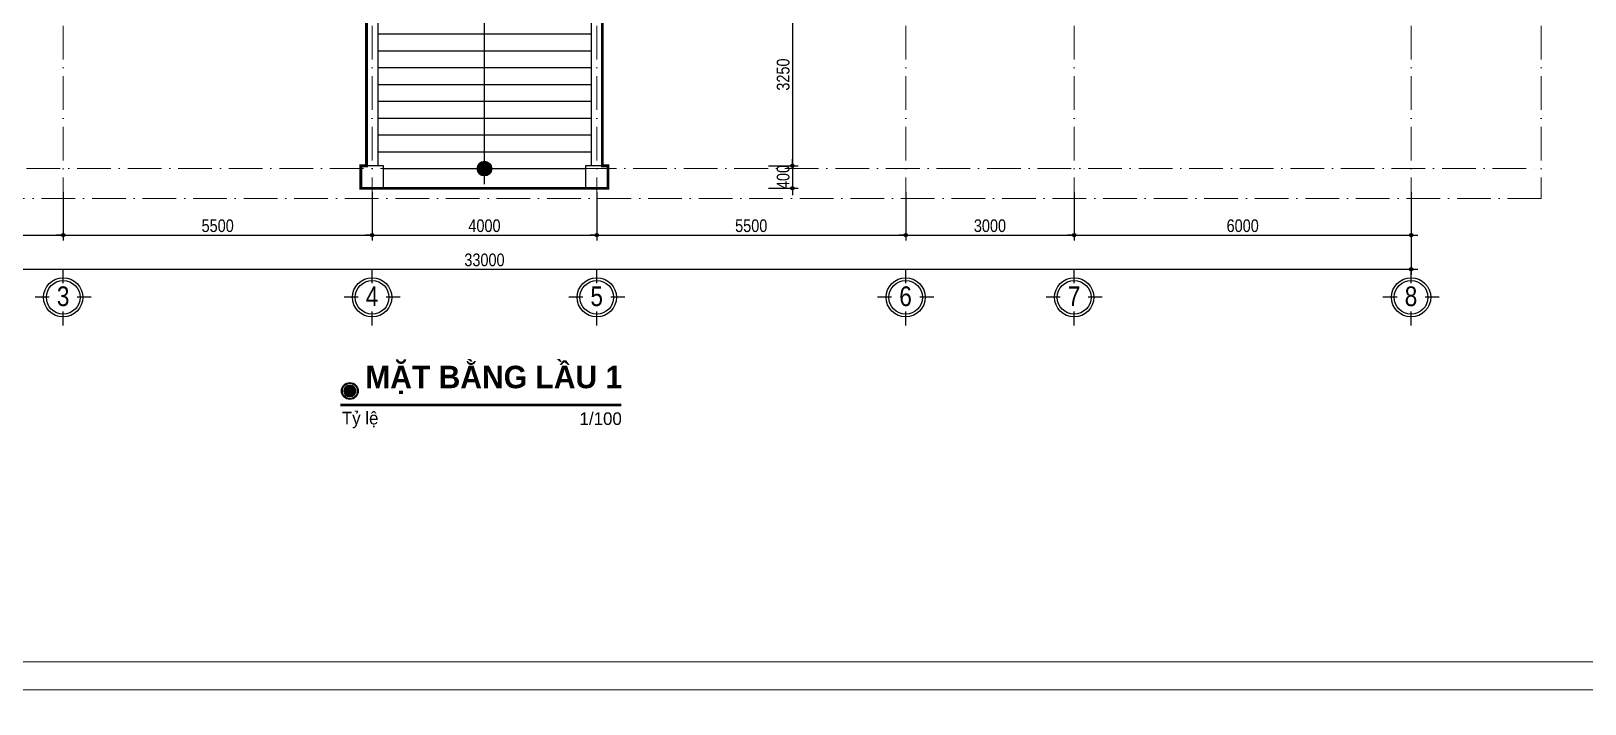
# Model space of a CAD drawing. Extents: x -1107188 to -523840, y 39692 to 514392.
# Drawn here: x -1092192 to -1064526, y 454742 to 466726 of the extents above; entities that cross this region are included whole.
import ezdxf
from ezdxf.enums import TextEntityAlignment as Align

# ---------------------------------------------------------------- set-up
doc = ezdxf.new("R2010")
doc.units = 0
doc.linetypes.add('ACAD_ISO10W100', pattern=[18, 12, -3, 0, -3])
doc.layers.get('0').update_dxf_attribs({"color": 255, "linetype": 'CONTINUOUS'})
doc.layers.get('DEFPOINTS').update_dxf_attribs({"linetype": 'CONTINUOUS'})
for name, color, linetype, lineweight in [('00-KICH THUOC', 6, 'CONTINUOUS', 9), ('NET-THAY', 2, 'CONTINUOUS', 13), ('TRUC', 24, 'CONTINUOUS', 0)]:
    doc.layers.add(name, color=color, linetype=linetype, lineweight=lineweight)
for name, color, linetype in [('DIM', 1, 'CONTINUOUS'), ('TAGS', 60, 'CONTINUOUS'), ('TEXT', 7, 'CONTINUOUS')]:
    doc.layers.add(name, color=color, linetype=linetype)
doc.styles.add('HEL-CONDENSE', font='')
doc.styles.add('SO BV', font='', dxfattribs={"height": 200})
doc.styles.add('SWISS-CONDENSE', font='')
doc.styles.add('TEN BV', font='', dxfattribs={"height": 350})
doc.styles.add('VNI-HELVE-CONDENSEN', font='')
doc.styles.get('HEL-CONDENSE').set_extended_font_data('VNI-Helve-Condense')
doc.styles.get('SO BV').set_extended_font_data('VNI-Helve-Condense')
doc.styles.get('SWISS-CONDENSE').set_extended_font_data('VNI-Swiss-Condense')
doc.styles.get('TEN BV').set_extended_font_data('VNI-Helve-Condense', bold=True)
doc.styles.get('VNI-HELVE-CONDENSEN').set_extended_font_data('VNI-Helve-Condense')
doc.dimstyles.new('D100', dxfattribs={"dimtxt": 225, "dimasz": 1.2, "dimexe": 100, "dimexo": 0, "dimgap": 50, "dimtad": 1, "dimdec": 0, "dimzin": 13, "dimdsep": 46, "dimtxsty": 'HEL-CONDENSE', "dimblk": 'D50', "dimcen": 0, "dimclrd": 1, "dimclre": 1, "dimclrt": 7, "dimadec": 0, "dimazin": 0, "dimtfac": 1, "dimtdec": 0, "dimtmove": 0, "dimatfit": 3, "dimldrblk": 'D50', "dimfxl": 1, "dimtolj": 1, "dimtzin": 13, "dimarcsym": 0})

# ---------------------------------------------------------------- blocks, each defined once
blk = doc.blocks.new('D50')
at = {"layer": 'DIM'}
blk.add_hatch(color=256, dxfattribs=at).paths.add_polyline_path([(25, 0, 1), (-25, 0, 1)])
blk.add_line((25, 0), (100, 0), dxfattribs=at)
blk.add_circle((0, 0), 25, dxfattribs=at)
blk = doc.blocks.new('*D170')
at = {"layer": 'DEFPOINTS', "color": 0, "transparency": 16777216}
for p in [(-1094620, 463855), (-1091620, 463855), (-1091620, 463093)]:
    blk.add_point(p, dxfattribs=at)
at = {"layer": 'DIM', "color": 1, "lineweight": -2, "transparency": 16777216}
for p, q in [((-1094620, 463855), (-1094620, 462993)), ((-1091620, 463855), (-1091620, 462993)), ((-1094619, 463093), (-1091621, 463093))]:
    blk.add_line(p, q, dxfattribs=at)
at = {"layer": 'DIM', "color": 1, "lineweight": -2, "transparency": 16777216, "xscale": 1.199999999999999, "yscale": 1.199999999999999, "zscale": 1.199999999999999, "rotation": 180}
blk.add_blockref('D50', (-1094620, 463093), dxfattribs=at)
at = {"layer": 'DIM', "color": 1, "lineweight": -2, "transparency": 16777216, "xscale": 1.199999999999999, "yscale": 1.199999999999999, "zscale": 1.199999999999999}
blk.add_blockref('D50', (-1091620, 463093), dxfattribs=at)
at = {"layer": 'DIM', "color": 7, "transparency": 16777216, "insert": (-1093120, 463258), "char_height": 225, "attachment_point": 5, "style": 'HEL-CONDENSE'}
blk.add_mtext('\\A1;3000', dxfattribs=at)
blk = doc.blocks.new('*D171')
at = {"layer": 'DEFPOINTS', "color": 0, "transparency": 16777216}
for p in [(-1091620, 463855), (-1086120, 463855), (-1086120, 463093)]:
    blk.add_point(p, dxfattribs=at)
at = {"layer": 'DIM', "color": 1, "lineweight": -2, "transparency": 16777216}
for p, q in [((-1091620, 463855), (-1091620, 462993)), ((-1086120, 463855), (-1086120, 462993)), ((-1091619, 463093), (-1086121, 463093))]:
    blk.add_line(p, q, dxfattribs=at)
at = {"layer": 'DIM', "color": 1, "lineweight": -2, "transparency": 16777216, "xscale": 1.199999999999999, "yscale": 1.199999999999999, "zscale": 1.199999999999999, "rotation": 180}
blk.add_blockref('D50', (-1091620, 463093), dxfattribs=at)
at = {"layer": 'DIM', "color": 1, "lineweight": -2, "transparency": 16777216, "xscale": 1.199999999999999, "yscale": 1.199999999999999, "zscale": 1.199999999999999}
blk.add_blockref('D50', (-1086120, 463093), dxfattribs=at)
at = {"layer": 'DIM', "color": 7, "transparency": 16777216, "insert": (-1088870, 463258), "char_height": 225, "attachment_point": 5, "style": 'HEL-CONDENSE'}
blk.add_mtext('\\A1;5500', dxfattribs=at)
blk = doc.blocks.new('*D172')
at = {"layer": 'DEFPOINTS', "color": 0, "transparency": 16777216}
for p in [(-1086120, 463855), (-1082120, 463855), (-1082120, 463093)]:
    blk.add_point(p, dxfattribs=at)
at = {"layer": 'DIM', "color": 1, "lineweight": -2, "transparency": 16777216}
for p, q in [((-1086120, 463855), (-1086120, 462993)), ((-1082120, 463855), (-1082120, 462993)), ((-1086119, 463093), (-1082121, 463093))]:
    blk.add_line(p, q, dxfattribs=at)
at = {"layer": 'DIM', "color": 1, "lineweight": -2, "transparency": 16777216, "xscale": 1.199999999999999, "yscale": 1.199999999999999, "zscale": 1.199999999999999, "rotation": 180}
blk.add_blockref('D50', (-1086120, 463093), dxfattribs=at)
at = {"layer": 'DIM', "color": 1, "lineweight": -2, "transparency": 16777216, "xscale": 1.199999999999999, "yscale": 1.199999999999999, "zscale": 1.199999999999999}
blk.add_blockref('D50', (-1082120, 463093), dxfattribs=at)
at = {"layer": 'DIM', "color": 7, "transparency": 16777216, "insert": (-1084120, 463258), "char_height": 225, "attachment_point": 5, "style": 'HEL-CONDENSE'}
blk.add_mtext('\\A1;4000', dxfattribs=at)
blk = doc.blocks.new('*D173')
at = {"layer": 'DEFPOINTS', "color": 0, "transparency": 16777216}
for p in [(-1082120, 463855), (-1076620, 463855), (-1076620, 463093)]:
    blk.add_point(p, dxfattribs=at)
at = {"layer": 'DIM', "color": 1, "lineweight": -2, "transparency": 16777216}
for p, q in [((-1082120, 463855), (-1082120, 462993)), ((-1076620, 463855), (-1076620, 462993)), ((-1082119, 463093), (-1076621, 463093))]:
    blk.add_line(p, q, dxfattribs=at)
at = {"layer": 'DIM', "color": 1, "lineweight": -2, "transparency": 16777216, "xscale": 1.199999999999999, "yscale": 1.199999999999999, "zscale": 1.199999999999999, "rotation": 180}
blk.add_blockref('D50', (-1082120, 463093), dxfattribs=at)
at = {"layer": 'DIM', "color": 1, "lineweight": -2, "transparency": 16777216, "xscale": 1.199999999999999, "yscale": 1.199999999999999, "zscale": 1.199999999999999}
blk.add_blockref('D50', (-1076620, 463093), dxfattribs=at)
at = {"layer": 'DIM', "color": 7, "transparency": 16777216, "insert": (-1079370, 463258), "char_height": 225, "attachment_point": 5, "style": 'HEL-CONDENSE'}
blk.add_mtext('\\A1;5500', dxfattribs=at)
blk = doc.blocks.new('*D174')
at = {"layer": 'DEFPOINTS', "color": 0, "transparency": 16777216}
for p in [(-1076620, 463855), (-1073620, 463855), (-1073620, 463093)]:
    blk.add_point(p, dxfattribs=at)
at = {"layer": 'DIM', "color": 1, "lineweight": -2, "transparency": 16777216}
for p, q in [((-1076620, 463855), (-1076620, 462993)), ((-1073620, 463855), (-1073620, 462993)), ((-1076619, 463093), (-1073621, 463093))]:
    blk.add_line(p, q, dxfattribs=at)
at = {"layer": 'DIM', "color": 1, "lineweight": -2, "transparency": 16777216, "xscale": 1.199999999999999, "yscale": 1.199999999999999, "zscale": 1.199999999999999, "rotation": 180}
blk.add_blockref('D50', (-1076620, 463093), dxfattribs=at)
at = {"layer": 'DIM', "color": 1, "lineweight": -2, "transparency": 16777216, "xscale": 1.199999999999999, "yscale": 1.199999999999999, "zscale": 1.199999999999999}
blk.add_blockref('D50', (-1073620, 463093), dxfattribs=at)
at = {"layer": 'DIM', "color": 7, "transparency": 16777216, "insert": (-1075120, 463258), "char_height": 225, "attachment_point": 5, "style": 'HEL-CONDENSE'}
blk.add_mtext('\\A1;3000', dxfattribs=at)
blk = doc.blocks.new('*D175')
at = {"layer": 'DEFPOINTS', "color": 0, "transparency": 16777216}
for p in [(-1073620, 463855), (-1067620, 463855), (-1067620, 463093)]:
    blk.add_point(p, dxfattribs=at)
at = {"layer": 'DIM', "color": 1, "lineweight": -2, "transparency": 16777216}
for p, q in [((-1073620, 463855), (-1073620, 462993)), ((-1067620, 463855), (-1067620, 462993)), ((-1073619, 463093), (-1067621, 463093))]:
    blk.add_line(p, q, dxfattribs=at)
at = {"layer": 'DIM', "color": 1, "lineweight": -2, "transparency": 16777216, "xscale": 1.199999999999999, "yscale": 1.199999999999999, "zscale": 1.199999999999999, "rotation": 180}
blk.add_blockref('D50', (-1073620, 463093), dxfattribs=at)
at = {"layer": 'DIM', "color": 1, "lineweight": -2, "transparency": 16777216, "xscale": 1.199999999999999, "yscale": 1.199999999999999, "zscale": 1.199999999999999}
blk.add_blockref('D50', (-1067620, 463093), dxfattribs=at)
at = {"layer": 'DIM', "color": 7, "transparency": 16777216, "insert": (-1070620, 463258), "char_height": 225, "attachment_point": 5, "style": 'HEL-CONDENSE'}
blk.add_mtext('\\A1;6000', dxfattribs=at)
blk = doc.blocks.new('*D176')
at = {"layer": 'DEFPOINTS', "color": 0, "transparency": 16777216}
for p in [(-1100620, 463855), (-1067620, 463855), (-1067620, 462484)]:
    blk.add_point(p, dxfattribs=at)
at = {"layer": 'DIM', "color": 1, "lineweight": -2, "transparency": 16777216}
for p, q in [((-1100620, 463855), (-1100620, 462384)), ((-1067620, 463855), (-1067620, 462384)), ((-1100619, 462484), (-1067621, 462484))]:
    blk.add_line(p, q, dxfattribs=at)
at = {"layer": 'DIM', "color": 1, "lineweight": -2, "transparency": 16777216, "xscale": 1.199999999999999, "yscale": 1.199999999999999, "zscale": 1.199999999999999, "rotation": 180}
blk.add_blockref('D50', (-1100620, 462484), dxfattribs=at)
at = {"layer": 'DIM', "color": 1, "lineweight": -2, "transparency": 16777216, "xscale": 1.199999999999999, "yscale": 1.199999999999999, "zscale": 1.199999999999999}
blk.add_blockref('D50', (-1067620, 462484), dxfattribs=at)
at = {"layer": 'DIM', "color": 7, "transparency": 16777216, "insert": (-1084120, 462649), "char_height": 225, "attachment_point": 5, "style": 'HEL-CONDENSE'}
blk.add_mtext('\\A1;33000', dxfattribs=at)
blk = doc.blocks.new('A$C206177D3')
at = {"layer": 'TAGS', "ltscale": 1000}
for p, q in [((-37, 240), (-37, 490)), ((-287, -10), (-537, -10)), ((-37, -510), (-37, -260)), ((463, -10), (213, -10))]:
    blk.add_line(p, q, dxfattribs=at)
blk.add_circle((-37, -10), 350, dxfattribs=at)
at = {"layer": 'TAGS', "color": 254, "ltscale": 1000}
blk.add_circle((-37, -10), 300, dxfattribs=at)
at = {"layer": 'TAGS', "ltscale": 1000, "style": 'VNI-HELVE-CONDENSEN'}
blk.add_attdef('A', text='', height=350, dxfattribs=at).set_placement((-38, -166), align=Align.CENTER)
blk = doc.blocks.new('*D187')
at = {"layer": 'DEFPOINTS', "color": 0, "transparency": 16777216}
for p in [(-1079034, 467576), (-1079063, 464326), (-1078636, 464326)]:
    blk.add_point(p, dxfattribs=at)
at = {"layer": 'DIM', "color": 1, "lineweight": -2, "transparency": 16777216}
for p, q in [((-1079034, 467576), (-1078536, 467576)), ((-1078636, 467575), (-1078636, 464327)), ((-1079063, 464326), (-1078536, 464326))]:
    blk.add_line(p, q, dxfattribs=at)
at = {"layer": 'DIM', "color": 1, "lineweight": -2, "transparency": 16777216, "xscale": 1.199999999999999, "yscale": 1.199999999999999, "zscale": 1.199999999999999}
for p, rotation in [((-1078636, 467576), 90), ((-1078636, 464326), 270)]:
    blk.add_blockref('D50', p, dxfattribs=dict(at, rotation=rotation))
at = {"layer": 'DIM', "color": 7, "transparency": 16777216, "insert": (-1078801, 465951), "char_height": 225, "attachment_point": 5, "rotation": 90, "style": 'HEL-CONDENSE'}
blk.add_mtext('\\A1;3250', dxfattribs=at)
blk = doc.blocks.new('*D188')
at = {"layer": 'DEFPOINTS', "color": 0, "transparency": 16777216}
for p in [(-1079063, 464326), (-1079063, 463926), (-1078636, 463926)]:
    blk.add_point(p, dxfattribs=at)
at = {"layer": 'DIM', "color": 1, "lineweight": -2, "transparency": 16777216}
for p, q in [((-1079063, 464326), (-1078536, 464326)), ((-1078636, 464325), (-1078636, 463927)), ((-1079063, 463926), (-1078536, 463926))]:
    blk.add_line(p, q, dxfattribs=at)
at = {"layer": 'DIM', "color": 1, "lineweight": -2, "transparency": 16777216, "xscale": 1.199999999999999, "yscale": 1.199999999999999, "zscale": 1.199999999999999}
for p, rotation in [((-1078636, 464326), 90), ((-1078636, 463926), 270)]:
    blk.add_blockref('D50', p, dxfattribs=dict(at, rotation=rotation))
at = {"layer": 'DIM', "color": 7, "transparency": 16777216, "insert": (-1078801, 464126), "char_height": 225, "attachment_point": 5, "rotation": 90, "style": 'HEL-CONDENSE'}
blk.add_mtext('\\A1;400', dxfattribs=at)
blk = doc.blocks.new('KHUNGTEN')
at = {"color": 3, "linetype": 'Continuous'}
for points in [[(-593653, 217892), (-593653, 277292), (-509653, 277292), (-509653, 217892), (-593653, 217892)], [(-593153, 218392), (-593153, 276792), (-510153, 276792), (-510153, 218392)]]:
    blk.add_lwpolyline(points, close=True, dxfattribs=at)
at = {"style": 'TEN BV'}
for tag, p in [('TEB_BV', (-518299, 222628)), ('LOAI_BV', (-511918, 220684)), ('TL', (-512164, 219751))]:
    blk.add_attdef(tag, p, '', height=350, dxfattribs=at)
at = {"style": 'SO BV'}
for tag, p in [('SOBV', (-510673, 221020)), ('TONGSOBV', (-510673, 220591))]:
    blk.add_attdef(tag, text='', height=200, dxfattribs=at).set_placement(p, align=Align.CENTER)

msp = doc.modelspace()

# ---------------------------------------------------------------- hatches: boundary and pattern name
at = {"layer": 'DIM', "linetype": 'ByBlock'}
msp.add_hatch(color=1, dxfattribs=at).paths.add_polyline_path([(-1086411.715, 460315.928, 1), (-1086620.755, 460315.928, 1)])
at = {"layer": 'TEXT'}
h = msp.add_hatch(color=256, dxfattribs=at)
edge = h.paths.add_edge_path()
edge.add_arc((-1084119.891, 464275.801), 130.673, 0, 360)
h = msp.add_hatch(color=256, dxfattribs=at)
edge = h.paths.add_edge_path()
edge.add_arc((-1084119.891, 464275.801), 130.673, 0, 360)

# ---------------------------------------------------------------- linework, layer by layer
at = {"const_width": 50}
msp.add_lwpolyline([(-1086319.891, 463925.801), (-1081919.891, 463925.801), (-1081919.891, 464325.801), (-1082019.891, 464325.801), (-1082019.891, 470675.801), (-1079319.891, 470675.801), (-1079319.891, 472675.801), (-1088919.891, 472675.801), (-1088919.891, 470675.801), (-1086219.891, 470675.801), (-1086219.891, 464325.801), (-1086319.891, 464325.801), (-1086319.891, 463925.801)], dxfattribs=at)
at = {"layer": 'NET-THAY', "linetype": 'ByBlock', "lineweight": -2}
for points in [[(-1088919.891, 472475.801), (-1088919.891, 470675.801), (-1086219.891, 470675.801), (-1086219.891, 464325.801)], [(-1088719.891, 472475.801), (-1088719.891, 470875.801), (-1086019.891, 470875.801), (-1086019.891, 464325.801)], [(-1079519.891, 472475.801), (-1079519.891, 470875.801), (-1082219.891, 470875.801), (-1082219.891, 464325.801)], [(-1079319.891, 472475.801), (-1079319.891, 470675.801), (-1082019.891, 470675.801), (-1082019.891, 464325.801)], [(-1086019.891, 466675.801), (-1082219.891, 466675.801)], [(-1086019.891, 466375.801), (-1082219.891, 466375.801)], [(-1086019.891, 466075.801), (-1082219.891, 466075.801)], [(-1086019.891, 465775.801), (-1082219.891, 465775.801)], [(-1086019.891, 465775.801), (-1082219.891, 465775.801)], [(-1086019.891, 465475.801), (-1082219.891, 465475.801)], [(-1086019.891, 465175.801), (-1082219.891, 465175.801)], [(-1086019.891, 464875.801), (-1082219.891, 464875.801)], [(-1086019.891, 464575.801), (-1082219.891, 464575.801)], [(-1085919.891, 464275.801), (-1082319.891, 464275.801)]]:
    msp.add_lwpolyline(points, dxfattribs=at)
for points in [[(-1086319.891, 463925.801), (-1085919.891, 463925.801), (-1085919.891, 464325.801), (-1086319.891, 464325.801)], [(-1082319.891, 463925.801), (-1081919.891, 463925.801), (-1081919.891, 464325.801), (-1082319.891, 464325.801)]]:
    msp.add_lwpolyline(points, close=True, dxfattribs=at)
at = {"layer": 'TEXT'}
msp.add_lwpolyline([(-1084119.891, 464000.305), (-1084119.891, 470675.801)], dxfattribs=at)
msp.add_lwpolyline([(-1084119.891, 464000.305), (-1084119.891, 470675.801)], dxfattribs=at)
at = {"layer": 'TEXT', "color": 7, "linetype": 'ByBlock', "const_width": 48.75}
msp.add_lwpolyline([(-1081683.405, 460064.161), (-1085502.02, 460064.161), (-1081683.405, 460064.161), (-1086686.223, 460064.161)], dxfattribs=at)
at = {"layer": 'TEXT'}
msp.add_circle((-1084119.891, 464275.801), 130.673, dxfattribs=at)
msp.add_circle((-1084119.891, 464275.801), 130.673, dxfattribs=at)
at = {"layer": 'TEXT', "color": 7, "linetype": 'ByBlock'}
for radius in [150.491, 133.77, 104.52]:
    msp.add_circle((-1086516.235, 460315.928), radius, dxfattribs=at)
at = {"layer": 'TRUC', "linetype": 'ACAD_ISO10W100', "ltscale": 50}
msp.add_lwpolyline([(-1103073.876, 484823.057), (-1065303.564, 484823.057), (-1065303.564, 463746.028), (-1103073.876, 463746.028)], close=True, dxfattribs=at)
for points in [[(-1091619.891, 484823.057), (-1091619.891, 463746.028)], [(-1086119.891, 484823.057), (-1086119.891, 463746.028)], [(-1082119.891, 484823.057), (-1082119.891, 463746.028)], [(-1076619.891, 484823.057), (-1076619.891, 463746.028)], [(-1073619.891, 484823.057), (-1073619.891, 463746.028)], [(-1073619.891, 484823.057), (-1073619.891, 463746.028)], [(-1067619.891, 484823.057), (-1067619.891, 463746.028)], [(-1103073.876, 464275.801), (-1065303.564, 464275.801)]]:
    msp.add_lwpolyline(points, dxfattribs=at)

# ---------------------------------------------------------------- block references
at = {"layer": '00-KICH THUOC'}
for p in [(-513535.14, 237100), (-513535.14, 177700)]:
    msp.add_blockref('KHUNGTEN', p, dxfattribs=at)
at = {"layer": 'TAGS', "ltscale": 1000}
ref = msp.add_blockref('A$C206177D3', (-1091583.27, 461993.707), dxfattribs=at)
ref.add_attrib('A', '3', dxfattribs={"color": 7, "ltscale": 1000, "height": 350, "style": 'VNI-HELVE-CONDENSEN'}).set_placement((-1091621.574, 461828.069), align=Align.CENTER)
ref = msp.add_blockref('A$C206177D3', (-1086083.27, 461993.707), dxfattribs=at)
ref.add_attrib('A', '4', dxfattribs={"color": 7, "ltscale": 1000, "height": 350, "style": 'VNI-HELVE-CONDENSEN'}).set_placement((-1086121.574, 461828.069), align=Align.CENTER)
ref = msp.add_blockref('A$C206177D3', (-1082083.27, 461993.707), dxfattribs=at)
ref.add_attrib('A', '5', dxfattribs={"color": 7, "ltscale": 1000, "height": 350, "style": 'VNI-HELVE-CONDENSEN'}).set_placement((-1082121.574, 461828.069), align=Align.CENTER)
ref = msp.add_blockref('A$C206177D3', (-1076583.27, 461993.707), dxfattribs=at)
ref.add_attrib('A', '6', dxfattribs={"color": 7, "ltscale": 1000, "height": 350, "style": 'VNI-HELVE-CONDENSEN'}).set_placement((-1076621.574, 461828.069), align=Align.CENTER)
ref = msp.add_blockref('A$C206177D3', (-1073583.27, 461993.707), dxfattribs=at)
ref.add_attrib('A', '7', dxfattribs={"color": 7, "ltscale": 1000, "height": 350, "style": 'VNI-HELVE-CONDENSEN'}).set_placement((-1073621.574, 461828.069), align=Align.CENTER)
ref = msp.add_blockref('A$C206177D3', (-1067584.47, 461993.707), dxfattribs=at)
ref.add_attrib('A', '8', dxfattribs={"color": 7, "ltscale": 1000, "height": 350, "style": 'VNI-HELVE-CONDENSEN'}).set_placement((-1067622.774, 461828.069), align=Align.CENTER)

# ---------------------------------------------------------------- texts
at = {"layer": 'TEXT', "color": 7, "insert": (-1086243.805, 460764.76), "char_height": 400, "attachment_point": 1, "style": 'SWISS-CONDENSE'}
msp.add_mtext('{\\fVNI-Avo|b1|i0|c0|p2;MAËT BAÈNG LAÀU 1}', dxfattribs=at)
at = {"layer": 'TEXT', "color": 7, "linetype": 'ByBlock', "char_height": 225, "attachment_point": 1, "style": 'SWISS-CONDENSE'}
for s, insert in [('{\\fVNI-Avo|b0|i0|c0|p2;Tyû leä}', (-1086659.203, 459945.294)), ('{\\fVNI-Avo|b0|i0|c0|p2;1/100}', (-1082427.124, 459935.321))]:
    msp.add_mtext(s, dxfattribs=dict(at, insert=insert))

# ---------------------------------------------------------------- dimensions: what is measured, and where the dimension line sits
at = {"layer": 'DIM'}
for base, p1, p2, angle, picture, middle in [((-1078636.276, 464325.801), (-1079033.857, 467575.801), (-1079063.031, 464325.801), 90, '*D187', (-1078801.176, 465950.801)), ((-1091619.891, 463093.063), (-1094619.891, 463854.667), (-1091619.891, 463854.667), 180, '*D170', (-1093119.891, 463257.963)), ((-1086119.891, 463093.063), (-1091619.891, 463854.667), (-1086119.891, 463854.667), 180, '*D171', (-1088869.891, 463257.963)), ((-1082119.891, 463093.063), (-1086119.891, 463854.667), (-1082119.891, 463854.667), 180, '*D172', (-1084119.891, 463257.963)), ((-1076619.891, 463093.063), (-1082119.891, 463854.667), (-1076619.891, 463854.667), 180, '*D173', (-1079369.891, 463257.963)), ((-1073619.891, 463093.063), (-1076619.891, 463854.667), (-1073619.891, 463854.667), 180, '*D174', (-1075119.891, 463257.963)), ((-1067619.891, 463093.063), (-1073619.891, 463854.667), (-1067619.891, 463854.667), 180, '*D175', (-1070619.891, 463257.963))]:
    dim = msp.add_linear_dim(base=base, p1=p1, p2=p2, angle=angle, dimstyle='D100', override={"dimtmove": 1}, dxfattribs=at)
    dim.commit()
    dim.dimension.update_dxf_attribs({"geometry": picture, "text_midpoint": middle})
dim = msp.add_linear_dim(base=(-1078636.276, 463925.801), p1=(-1079063.031, 464325.801), p2=(-1079063.031, 463925.801), angle=90, dimstyle='D100', override={"dimtmove": 1}, dxfattribs=at)
dim.commit()
dim.dimension.update_dxf_attribs({"geometry": '*D188', "text_midpoint": (-1078636.276, 464125.801), "dimtype": 160})
dim = msp.add_aligned_dim(p1=(-1100619.891, 463854.667), p2=(-1067619.891, 463854.667), distance=-1370.813, dimstyle='D100', dxfattribs=at)
dim.commit()
dim.dimension.update_dxf_attribs({"geometry": '*D176', "text_midpoint": (-1084119.891, 462648.754)})

doc.saveas('drawing.dxf')
